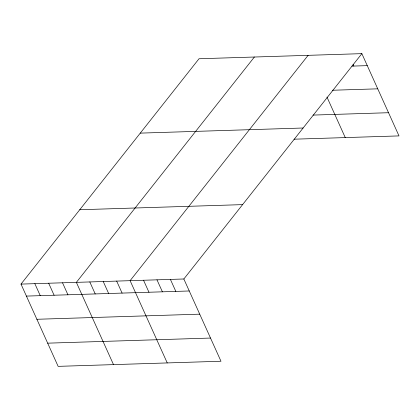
<?xml version="1.0" encoding="UTF-8"?>
<svg xmlns="http://www.w3.org/2000/svg" width="420" height="420" viewBox="0 0 420 420"><rect width="100%" height="100%" fill="white"/><g stroke="black" fill="none" stroke-linecap="round" stroke-linejoin="round"><path stroke-width="0.63" d="M361.862 53.645L183.845 278.985L220.983 361.242L58.139 366.356L21 284.099L199.017 58.758L361.862 53.645L399 135.902L294.079 139.193M254.384 57.02L76.367 282.361L113.505 364.618M308.123 55.335L130.106 280.675L167.244 362.927M351.923 66.118L367.274 65.636M332.325 90.253L377.743 88.825M313.042 115.085L388.531 112.712M140.27 133.124L303.114 128.006M79.748 209.738L242.592 204.624M21 284.099L183.845 278.985M26.413 296.095L189.263 290.976M36.881 319.279L199.731 314.165M47.67 343.166L210.515 338.053M353.068 64.349L353.84 66.061M326.97 97.083L345.261 137.587M170.41 279.41L175.828 291.401M156.975 279.83L162.393 291.821M143.54 280.25L148.958 292.246M116.671 281.096L122.089 293.087M103.236 281.516L108.654 293.512M89.801 281.941L95.219 293.932M62.527 282.796L67.94 294.788M48.683 283.232L54.096 295.223M34.844 283.668L40.257 295.659"/></g></svg>
